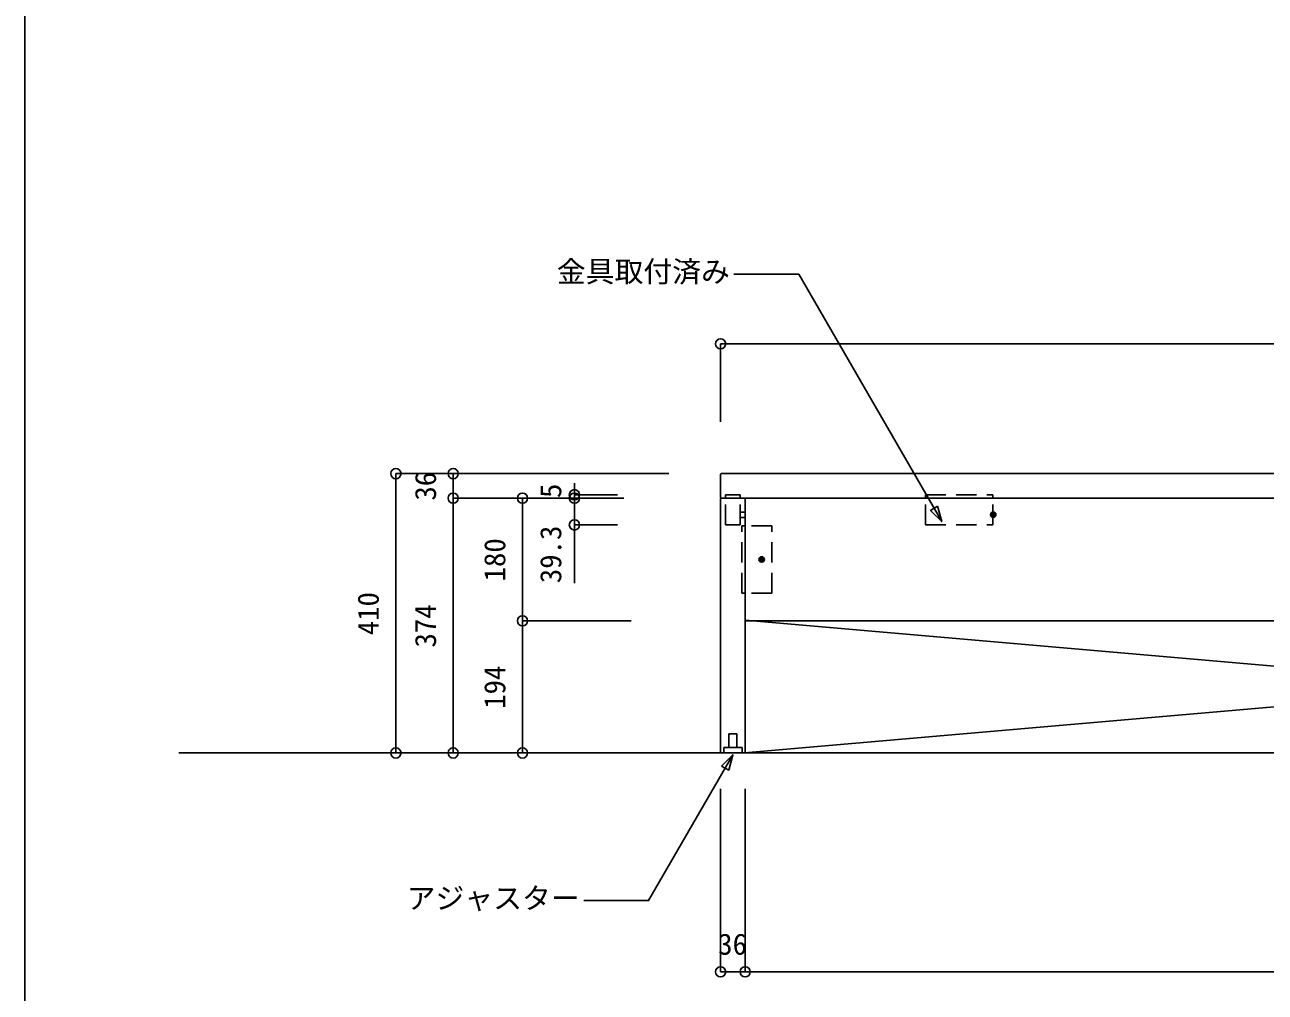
# Model space of a CAD drawing. Units: millimetres, scale not verified. Extents: x -3154 to 3154, y -2231 to 2231.
# Drawn here: x -2962 to -1143, y -1420 to 0 of the extents above; entities that cross this region are included whole.
import ezdxf
from ezdxf.enums import TextEntityAlignment as Align

# ---------------------------------------------------------------- set-up
doc = ezdxf.new("R2010")
doc.units = ezdxf.units.MM
doc.header["$LTSCALE"] = 15
doc.linetypes.add('DASHED2', pattern=[3, 2, -1])
for name, color, linetype in [('0-0', 7, 'Continuous'), ('1-0', 7, 'DASHED2'), ('2-0', 4, 'Continuous'), ('3-0', 7, 'Continuous')]:
    doc.layers.add(name, color=color, linetype=linetype)
doc.styles.add('ＭＳ ゴシック', font='')
doc.styles.get('ＭＳ ゴシック').set_extended_font_data('MS Gothic')

msp = doc.modelspace()

# ---------------------------------------------------------------- hatches: boundary and pattern name
at = {"layer": '1-0'}
for points in [[(-1545.61, -719.03, 1), (-1537.61, -719.03, 1)], [(-1881.31, -788.73, 1), (-1881.31, -780.73, 1)]]:
    msp.add_hatch(color=256, dxfattribs=at).paths.add_polyline_path(points)

# ---------------------------------------------------------------- linework, layer by layer
at = {"layer": '0-0', "color": 2}
msp.add_line((-2962.5, -2062.5), (-2962.5, 2062.5), dxfattribs=at)
at = {"layer": '1-0'}
for p, q in [((-1934.23, -694.73), (-1934.23, -689.73)), ((-1934.23, -689.73), (-1913.03, -689.73)), ((-1913.03, -694.73), (-1913.03, -689.73)), ((-1641.21, -694.73), (-1641.21, -689.73)), ((-1641.21, -689.73), (-1542.01, -689.73)), ((-1542.01, -694.73), (-1542.01, -689.73)), ((-1934.23, -694.73), (-1913.03, -694.73)), ((-1934.21, -734.03), (-1934.21, -694.73)), ((-1934.21, -694.73), (-1913.01, -694.73)), ((-1913.01, -734.03), (-1913.01, -694.73)), ((-1641.21, -694.73), (-1542.01, -694.73)), ((-1641.21, -734.03), (-1641.21, -694.73)), ((-1641.21, -694.73), (-1542.01, -694.73)), ((-1542.01, -734.03), (-1542.01, -694.73)), ((-1913.01, -723.33), (-1913.01, -715.33)), ((-1913.01, -715.33), (-1905.61, -715.33)), ((-1913.01, -723.33), (-1905.61, -723.33)), ((-1905.61, -723.33), (-1905.61, -715.33)), ((-1934.21, -734.03), (-1913.01, -734.03)), ((-1910.61, -834.33), (-1910.61, -735.13)), ((-1910.61, -735.13), (-1905.61, -735.13)), ((-1866.31, -735.13), (-1905.61, -735.13)), ((-1905.61, -834.33), (-1905.61, -735.13)), ((-1905.61, -834.33), (-1905.61, -735.13)), ((-1866.31, -834.33), (-1866.31, -735.13)), ((-1641.21, -734.03), (-1542.01, -734.03)), ((-1910.61, -834.33), (-1905.61, -834.33)), ((-1866.31, -834.33), (-1905.61, -834.33)), ((-1929.61, -1060.73), (-1929.61, -1040.73)), ((-1929.61, -1040.73), (-1917.61, -1040.73)), ((-1917.61, -1060.73), (-1917.61, -1040.73)), ((-1937.11, -1068.73), (-1937.11, -1060.73)), ((-1937.11, -1060.73), (-1910.11, -1060.73)), ((-1937.11, -1068.73), (-1910.11, -1068.73)), ((-1929.61, -1060.73), (-1917.61, -1060.73)), ((-1910.11, -1068.73), (-1910.11, -1060.73))]:
    msp.add_line(p, q, dxfattribs=at)
at = {"layer": '1-0', "linetype": 'Continuous'}
msp.add_line((-2736.67, -1068.73), (2708.77, -1068.73), dxfattribs=at)
at = {"layer": '1-0', "color": 3, "linetype": 'Continuous'}
msp.add_lwpolyline([(-1940.61, -658.73), (-1941.61, -659.73), (-1941.61, -693.73), (-1940.61, -694.73), (357.39, -694.73), (358.39, -693.73), (358.39, -659.73), (357.39, -658.73)], close=True, dxfattribs=at)
at = {"layer": '1-0', "linetype": 'Continuous'}
for points in [[(-1941.61, -1067.73), (-1940.61, -1068.73), (-1906.61, -1068.73), (-1905.61, -1067.73), (-1905.61, -695.28), (-1906.61, -694.73), (-1940.61, -694.73), (-1941.61, -695.28)], [(-1904.61, -694.73), (-1905.61, -695.45), (-1905.61, -874.01), (-1904.61, -874.73), (321.39, -874.73), (322.39, -874.01), (322.39, -695.45), (321.39, -694.73)]]:
    msp.add_lwpolyline(points, close=True, dxfattribs=at)
for centre in [(-1541.61, -719.03), (-1881.31, -784.73)]:
    msp.add_circle(centre, 4, dxfattribs=at)
at = {"layer": '2-0'}
for p, q in [((-1941.61, -582.53), (-1941.61, -468.24)), ((-1941.61, -468.24), (358.39, -468.24)), ((-2017.8, -658.73), (-2418, -658.73)), ((-2418, -1068.73), (-2418, -658.73)), ((-2117.8, -658.73), (-2333.95, -658.73)), ((-2333.95, -694.73), (-2333.95, -658.73)), ((-2092.7, -689.73), (-2156.15, -689.73)), ((-2156.15, -689.73), (-2156.15, -694.73)), ((-2161, -694.73), (-2333.95, -694.73)), ((-2333.95, -694.73), (-2333.95, -1068.73)), ((-2117.8, -694.73), (-2333.95, -694.73)), ((-2083.8, -694.73), (-2232.34, -694.73)), ((-2232.34, -874.73), (-2232.34, -694.73)), ((-2099.07, -694.73), (-2156.15, -694.73)), ((-2156.15, -734.03), (-2156.15, -694.73)), ((-2092.67, -734.03), (-2156.15, -734.03)), ((-2156.15, -734.03), (-2156.15, -819.54)), ((-2081.8, -874.73), (-2232.34, -874.73)), ((-2232.34, -874.73), (-2232.34, -1068.73)), ((-2072.62, -874.73), (-2232.34, -874.73)), ((-2017.8, -1068.73), (-2418, -1068.73)), ((-2114.3, -1068.73), (-2333.95, -1068.73)), ((-1983.8, -1068.73), (-2232.34, -1068.73)), ((-1941.61, -1121.51), (-1941.61, -1390)), ((-1905.61, -1121.51), (-1905.61, -1390)), ((-1905.61, -1121.96), (-1905.61, -1390)), ((-1941.61, -1390), (-1905.61, -1390)), ((322.39, -1390), (-1905.61, -1390))]:
    msp.add_line(p, q, dxfattribs=at)
msp.add_lwpolyline([(-2099.07, -694.73), (-2156.15, -694.73), (-2156.15, -672.5)], dxfattribs=at)
for centre in [(-1941.61, -468.24), (-2418, -658.73), (-2333.95, -658.73), (-2333.95, -694.73), (-2333.95, -694.73), (-2232.34, -694.73), (-2156.15, -689.73), (-2156.15, -694.73), (-2156.15, -694.73), (-2156.15, -734.03), (-2232.34, -874.73), (-2232.34, -874.73), (-2418, -1068.73), (-2333.95, -1068.73), (-2232.34, -1068.73), (-1941.61, -1390), (-1905.61, -1390), (-1905.61, -1390)]:
    msp.add_circle(centre, 7.5, dxfattribs=at)
at = {"layer": '3-0', "color": 3}
for p, q in [((-1906.61, -1068.73), (322.39, -874.01)), ((322.39, -1067.73), (-1905.61, -874.01))]:
    msp.add_line(p, q, dxfattribs=at)
for points in [[(-1922.16, -365.8), (-1826.91, -365.8), (-1617.14, -729.14)], [(-2142.45, -1285.47), (-2047.2, -1285.47), (-1923.61, -1071.41)]]:
    msp.add_lwpolyline(points, dxfattribs=at)
for points in [[(-1623.17, -706.63), (-1617.14, -729.14), (-1633.61, -712.67)], [(-1940.09, -1087.88), (-1923.61, -1071.41), (-1929.64, -1093.92)]]:
    msp.add_lwpolyline(points, close=True, dxfattribs=at)

# ---------------------------------------------------------------- texts
at = {"layer": '2-0', "style": 'ＭＳ ゴシック'}
for s, p in [('36', (-2349.82, -698.32)), ('5', (-2166.09, -694.51)), ('39.3', (-2166.09, -819.54)), ('180', (-2248.21, -816.9)), ('410', (-2433.87, -895.9)), ('374', (-2349.82, -913.9)), ('194', (-2248.21, -1003.9))]:
    msp.add_text(s, height=31.04, rotation=90, dxfattribs=at).set_placement(p, align=Align.BOTTOM_LEFT)
msp.add_text('36', height=31.04, dxfattribs=at).set_placement((-1945.2, -1374.12), align=Align.BOTTOM_LEFT)

# ---------------------------------------------------------------- next in the draw order: wipeouts: each hides what was drawn before it
for points in [[(-1923.35, -344.64), (-1923.35, -386.97), (-2182.01, -386.97), (-2182.01, -344.64)], [(-2402.29, -1306.63), (-2402.29, -1264.3), (-2143.64, -1264.3), (-2143.64, -1306.63)]]:
    msp.add_wipeout(points)

# ---------------------------------------------------------------- next in the draw order: texts
at = {"layer": '3-0', "style": 'ＭＳ ゴシック'}
for s, p in [('金具取付済み', (-2182.01, -386.97)), ('アジャスター', (-2402.29, -1306.63))]:
    msp.add_text(s, height=31.04, dxfattribs=at).set_placement(p, align=Align.BOTTOM_LEFT)

doc.saveas('drawing.dxf')
